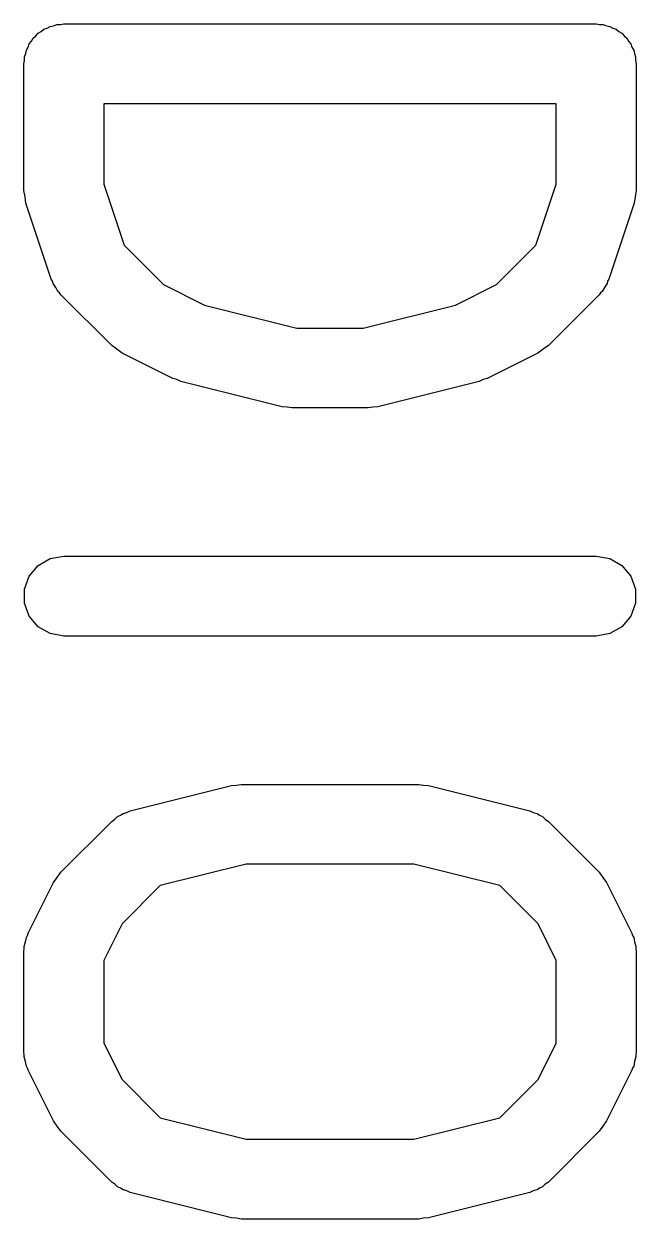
# Model space of a CAD drawing. Extents: x 26 to 276, y -105 to -8.
# Drawn here: x 25.994 to 27.144, y -40.484 to -38.238 of the extents above; entities that cross this region are included whole.
import ezdxf

# ---------------------------------------------------------------- set-up
doc = ezdxf.new("R2010")
doc.units = 0
doc.header["$MEASUREMENT"] = 0
doc.layers.add('BLACK', color=7, linetype='CONTINUOUS')

msp = doc.modelspace()

# ---------------------------------------------------------------- linework, layer by layer
at = {"layer": 'Black'}
for p, q in [((26.0164, -38.2609), (26.0206, -38.2559)), ((26.0206, -38.2559), (26.0263, -38.2526)), ((26.0263, -38.2526), (26.0313, -38.2484)), ((26.0313, -38.2484), (26.0375, -38.2461)), ((26.0375, -38.2461), (26.0432, -38.2429)), ((26.0432, -38.2429), (26.0496, -38.2417)), ((26.0496, -38.2417), (26.0558, -38.2395)), ((26.0558, -38.2395), (26.0624, -38.2395)), ((26.0624, -38.2395), (26.0688, -38.2383)), ((26.0688, -38.2383), (27.0688, -38.2383)), ((27.0688, -38.2383), (27.0753, -38.2395)), ((27.0753, -38.2395), (27.0819, -38.2395)), ((27.0819, -38.2395), (27.088, -38.2417)), ((27.088, -38.2417), (27.0945, -38.2429)), ((27.0945, -38.2429), (27.1002, -38.2461)), ((27.1002, -38.2461), (27.1063, -38.2484)), ((27.1063, -38.2484), (27.1114, -38.2526)), ((27.1114, -38.2526), (27.117, -38.2559)), ((27.117, -38.2559), (27.1213, -38.2609)), ((25.9984, -38.2877), (26.0016, -38.282)), ((26.0016, -38.282), (26.0039, -38.2758)), ((26.0039, -38.2758), (26.0081, -38.2708)), ((26.0081, -38.2708), (26.0114, -38.2651)), ((26.0114, -38.2651), (26.0164, -38.2609)), ((27.1213, -38.2609), (27.1263, -38.2651)), ((27.1263, -38.2651), (27.1296, -38.2708)), ((27.1296, -38.2708), (27.1338, -38.2758)), ((27.1338, -38.2758), (27.136, -38.282)), ((27.136, -38.282), (27.1393, -38.2877)), ((25.995, -38.3003), (25.9972, -38.2941)), ((25.995, -38.3069), (25.995, -38.3003)), ((25.9972, -38.2941), (25.9984, -38.2877)), ((27.1393, -38.2877), (27.1405, -38.2941)), ((27.1405, -38.2941), (27.1427, -38.3003)), ((27.1427, -38.3003), (27.1427, -38.3069)), ((25.9938, -38.3133), (25.995, -38.3069)), ((25.9938, -38.5514), (25.9938, -38.3133)), ((27.1427, -38.3069), (27.1438, -38.3133)), ((27.1438, -38.3133), (27.1438, -38.5514)), ((26.1438, -38.3883), (26.1438, -38.5393)), ((26.9938, -38.3883), (26.1438, -38.3883)), ((26.9938, -38.5393), (26.9938, -38.3883)), ((25.9959, -38.5633), (25.9938, -38.5514)), ((26.1438, -38.5393), (26.182, -38.6538)), ((26.9557, -38.6538), (26.9938, -38.5393)), ((27.1438, -38.5514), (27.1418, -38.5633)), ((25.9977, -38.5751), (25.9959, -38.5633)), ((27.1418, -38.5633), (27.14, -38.5751)), ((26.0453, -38.718), (25.9977, -38.5751)), ((27.14, -38.5751), (27.0924, -38.718)), ((26.182, -38.6538), (26.2561, -38.7279)), ((26.8816, -38.7279), (26.9557, -38.6538)), ((26.0474, -38.7218), (26.0453, -38.718)), ((26.0485, -38.726), (26.0474, -38.7218)), ((26.0535, -38.7332), (26.0485, -38.726)), ((26.2561, -38.7279), (26.3331, -38.7664)), ((26.8046, -38.7664), (26.8816, -38.7279)), ((27.0892, -38.726), (27.0842, -38.7332)), ((27.0903, -38.7218), (27.0892, -38.726)), ((27.0924, -38.718), (27.0903, -38.7218)), ((26.0577, -38.7409), (26.0535, -38.7332)), ((26.0609, -38.7438), (26.0577, -38.7409)), ((26.0634, -38.7473), (26.0609, -38.7438)), ((26.1587, -38.8426), (26.0634, -38.7473)), ((27.0743, -38.7473), (26.979, -38.8426)), ((27.0767, -38.7438), (27.0743, -38.7473)), ((27.08, -38.7409), (27.0767, -38.7438)), ((27.0842, -38.7332), (27.08, -38.7409)), ((26.3331, -38.7664), (26.5066, -38.8098)), ((26.631, -38.8098), (26.8046, -38.7664)), ((26.5066, -38.8098), (26.631, -38.8098)), ((26.1685, -38.8494), (26.1587, -38.8426)), ((26.979, -38.8426), (26.9692, -38.8494)), ((26.1782, -38.8566), (26.1685, -38.8494)), ((26.2734, -38.9042), (26.1782, -38.8566)), ((26.9595, -38.8566), (26.8643, -38.9042)), ((26.9692, -38.8494), (26.9595, -38.8566)), ((26.2813, -38.9066), (26.2734, -38.9042)), ((26.2887, -38.9099), (26.2813, -38.9066)), ((26.4792, -38.9575), (26.2887, -38.9099)), ((26.8489, -38.9099), (26.6585, -38.9575)), ((26.8564, -38.9066), (26.8489, -38.9099)), ((26.8643, -38.9042), (26.8564, -38.9066)), ((26.4884, -38.9582), (26.4792, -38.9575)), ((26.4974, -38.9598), (26.4884, -38.9582)), ((26.6403, -38.9598), (26.4974, -38.9598)), ((26.6493, -38.9582), (26.6403, -38.9598)), ((26.6585, -38.9575), (26.6493, -38.9582)), ((26.0206, -39.2559), (26.0432, -39.2429)), ((26.0432, -39.2429), (26.0688, -39.2383)), ((26.0688, -39.2383), (27.0688, -39.2383)), ((27.0688, -39.2383), (27.0945, -39.2429)), ((27.0945, -39.2429), (27.117, -39.2559)), ((26.0039, -39.2758), (26.0206, -39.2559)), ((27.117, -39.2559), (27.1338, -39.2758)), ((25.995, -39.3003), (26.0039, -39.2758)), ((27.1338, -39.2758), (27.1427, -39.3003)), ((25.995, -39.3264), (25.995, -39.3003)), ((27.1427, -39.3003), (27.1427, -39.3264)), ((26.0039, -39.3508), (25.995, -39.3264)), ((27.1427, -39.3264), (27.1338, -39.3508)), ((26.0206, -39.3708), (26.0039, -39.3508)), ((27.1338, -39.3508), (27.117, -39.3708)), ((26.0432, -39.3838), (26.0206, -39.3708)), ((27.117, -39.3708), (27.0945, -39.3838)), ((26.0688, -39.3883), (26.0432, -39.3838)), ((27.0688, -39.3883), (26.0688, -39.3883)), ((27.0945, -39.3838), (27.0688, -39.3883)), ((26.1935, -39.7168), (26.384, -39.6691)), ((26.384, -39.6691), (26.3931, -39.6685)), ((26.3931, -39.6685), (26.4022, -39.6669)), ((26.4022, -39.6669), (26.7355, -39.6669)), ((26.7355, -39.6669), (26.7445, -39.6685)), ((26.7445, -39.6685), (26.7537, -39.6691)), ((26.7537, -39.6691), (26.9442, -39.7168)), ((26.1869, -39.7197), (26.1935, -39.7168)), ((26.9442, -39.7168), (26.9507, -39.7197)), ((26.0634, -39.8317), (26.1587, -39.7365)), ((26.1587, -39.7365), (26.1646, -39.7324)), ((26.1646, -39.7324), (26.1697, -39.7274)), ((26.1697, -39.7274), (26.1751, -39.725)), ((26.1751, -39.725), (26.18, -39.7215)), ((26.18, -39.7215), (26.1869, -39.7197)), ((26.9507, -39.7197), (26.9577, -39.7215)), ((26.9577, -39.7215), (26.9625, -39.725)), ((26.9625, -39.725), (26.968, -39.7274)), ((26.968, -39.7274), (26.9731, -39.7324)), ((26.9731, -39.7324), (26.979, -39.7365)), ((26.979, -39.7365), (27.0743, -39.8317)), ((26.4114, -39.8169), (26.25, -39.8572)), ((26.7263, -39.8169), (26.4114, -39.8169)), ((26.8876, -39.8572), (26.7263, -39.8169)), ((26.0018, -39.9465), (26.0494, -39.8512)), ((26.0494, -39.8512), (26.0565, -39.8416)), ((26.0565, -39.8416), (26.0634, -39.8317)), ((27.0743, -39.8317), (27.0811, -39.8416)), ((27.0811, -39.8416), (27.0883, -39.8512)), ((27.0883, -39.8512), (27.1359, -39.9465)), ((26.25, -39.8572), (26.1781, -39.9292)), ((26.9596, -39.9292), (26.8876, -39.8572)), ((26.1781, -39.9292), (26.1438, -39.9977)), ((26.9938, -39.9977), (26.9596, -39.9292)), ((25.9943, -39.9714), (25.9968, -39.963)), ((25.9968, -39.963), (25.9984, -39.9543)), ((25.9984, -39.9543), (26.0005, -39.9506)), ((26.0005, -39.9506), (26.0018, -39.9465)), ((27.1359, -39.9465), (27.1372, -39.9506)), ((27.1372, -39.9506), (27.1393, -39.9543)), ((27.1393, -39.9543), (27.1408, -39.963)), ((27.1408, -39.963), (27.1433, -39.9714)), ((25.9938, -39.98), (25.9946, -39.9757)), ((25.9938, -40.1705), (25.9938, -39.98)), ((25.9946, -39.9757), (25.9943, -39.9714)), ((27.1433, -39.9714), (27.1431, -39.9757)), ((27.1431, -39.9757), (27.1438, -39.98)), ((27.1438, -39.98), (27.1438, -40.1705)), ((26.1438, -39.9977), (26.1438, -40.1528)), ((26.9938, -40.1528), (26.9938, -39.9977)), ((26.1438, -40.1528), (26.1781, -40.2213)), ((26.9596, -40.2213), (26.9938, -40.1528)), ((25.9946, -40.1747), (25.9938, -40.1705)), ((25.9943, -40.179), (25.9946, -40.1747)), ((25.9968, -40.1875), (25.9943, -40.179)), ((25.9984, -40.1961), (25.9968, -40.1875)), ((27.1408, -40.1875), (27.1393, -40.1961)), ((27.1433, -40.179), (27.1408, -40.1875)), ((27.1438, -40.1705), (27.1431, -40.1747)), ((27.1431, -40.1747), (27.1433, -40.179)), ((26.0005, -40.1999), (25.9984, -40.1961)), ((26.0018, -40.204), (26.0005, -40.1999)), ((26.0494, -40.2993), (26.0018, -40.204)), ((27.1359, -40.204), (27.0883, -40.2993)), ((27.1372, -40.1999), (27.1359, -40.204)), ((27.1393, -40.1961), (27.1372, -40.1999)), ((26.1781, -40.2213), (26.25, -40.2932)), ((26.8876, -40.2932), (26.9596, -40.2213)), ((26.0565, -40.3089), (26.0494, -40.2993)), ((26.25, -40.2932), (26.4114, -40.3336)), ((26.7263, -40.3336), (26.8876, -40.2932)), ((27.0883, -40.2993), (27.0811, -40.3089)), ((26.0634, -40.3187), (26.0565, -40.3089)), ((26.1587, -40.414), (26.0634, -40.3187)), ((27.0743, -40.3187), (26.979, -40.414)), ((27.0811, -40.3089), (27.0743, -40.3187)), ((26.4114, -40.3336), (26.7263, -40.3336)), ((26.1646, -40.4181), (26.1587, -40.414)), ((26.979, -40.414), (26.9731, -40.4181)), ((26.1697, -40.4231), (26.1646, -40.4181)), ((26.1751, -40.4255), (26.1697, -40.4231)), ((26.18, -40.4289), (26.1751, -40.4255)), ((26.1869, -40.4308), (26.18, -40.4289)), ((26.1935, -40.4337), (26.1869, -40.4308)), ((26.384, -40.4813), (26.1935, -40.4337)), ((26.9442, -40.4337), (26.7537, -40.4813)), ((26.9507, -40.4308), (26.9442, -40.4337)), ((26.9577, -40.4289), (26.9507, -40.4308)), ((26.9625, -40.4255), (26.9577, -40.4289)), ((26.968, -40.4231), (26.9625, -40.4255)), ((26.9731, -40.4181), (26.968, -40.4231)), ((26.3931, -40.482), (26.384, -40.4813)), ((26.4022, -40.4836), (26.3931, -40.482)), ((26.7445, -40.482), (26.7355, -40.4836)), ((26.7537, -40.4813), (26.7445, -40.482)), ((26.7355, -40.4836), (26.4022, -40.4836))]:
    msp.add_line(p, q, dxfattribs=at)

doc.saveas('drawing.dxf')
